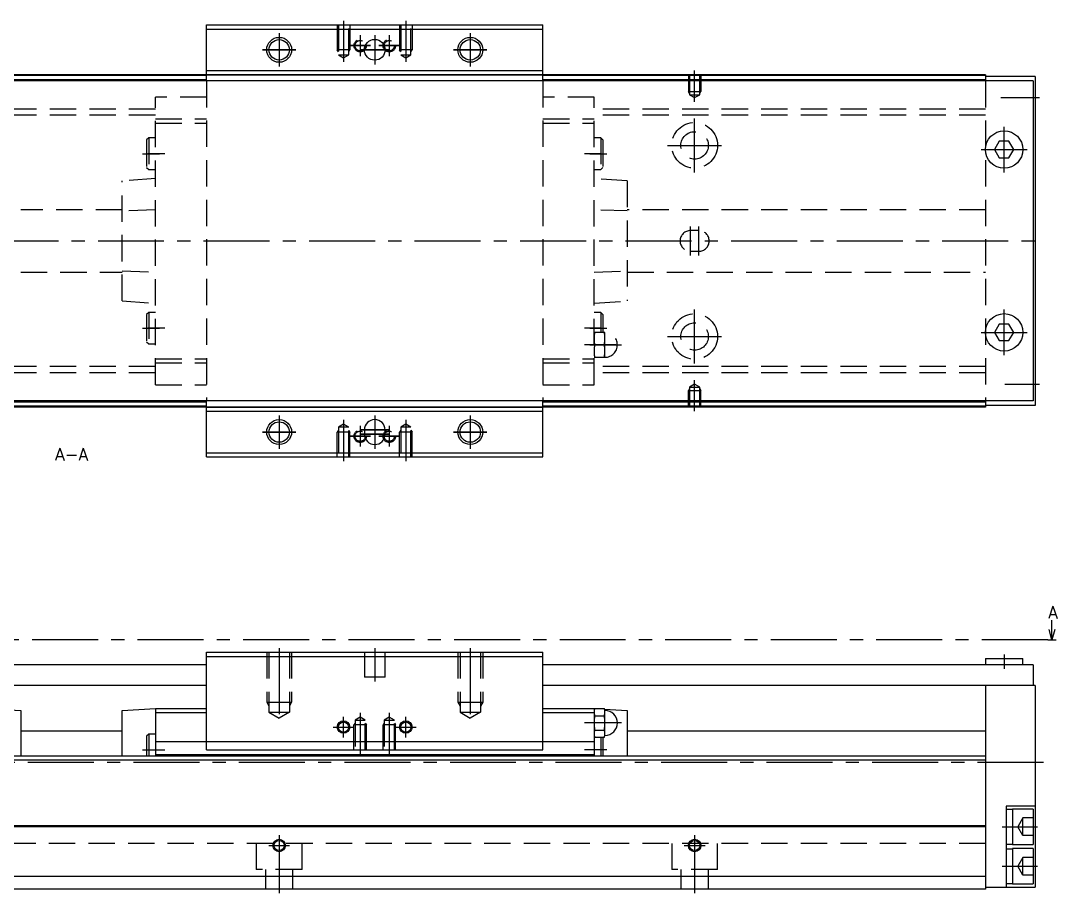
# Model space of a CAD drawing. Extents: x -2 to 836, y -8 to 354.
# Drawn here: x 586.5 to 836, y 9 to 219 of the extents above; entities that cross this region are included whole.
import ezdxf

# ---------------------------------------------------------------- set-up
doc = ezdxf.new("R2010")
doc.units = 0
doc.header["$LTSCALE"] = 0.5
doc.linetypes.add('CENTER', pattern=[50.8, 31.75, -6.35, 6.35, -6.35])
doc.linetypes.add('DASHED', pattern=[19.05, 12.7, -6.35])
for name, color, linetype in [('MSM_CENTER', 1, 'CENTER'), ('MSM_CONTINUOUS', 7, 'CONTINUOUS'), ('MSM_DASHED', 4, 'DASHED'), ('MSM_NARROW', 5, 'CONTINUOUS'), ('MSM_PART_NUMBER', 7, 'CONTINUOUS')]:
    doc.layers.add(name, color=color, linetype=linetype)
doc.styles.get("Standard").update_dxf_attribs({"font": 'txt.shx', "height": 3, "bigfont": 'bigfont.shx'})

msp = doc.modelspace()

# ---------------------------------------------------------------- linework, layer by layer
at = {"layer": 'MSM_CENTER'}
for p, q in [((664.17, 219), (664.17, 209.09)), ((679.17, 219), (679.17, 209.09)), ((648.67, 216), (648.67, 208)), ((668.17, 215.5), (668.17, 210.5)), ((671.67, 215.5), (671.67, 208.5)), ((675.17, 215.5), (675.17, 210.5)), ((694.67, 216), (694.67, 208)), ((670.67, 213), (665.67, 213)), ((665.67, 213), (670.67, 213)), ((677.67, 213), (672.67, 213)), ((672.67, 213), (677.67, 213)), ((652.67, 212), (644.67, 212)), ((644.67, 212), (652.67, 212)), ((675.17, 212), (668.17, 212)), ((668.17, 212), (675.17, 212)), ((698.67, 212), (690.67, 212)), ((690.67, 212), (698.67, 212)), ((748.67, 199.49), (748.67, 207)), ((822.34, 200.5), (831.67, 200.5)), ((748.67, 182.5), (748.67, 195.5)), ((823.17, 182.5), (823.17, 193.5)), ((742.17, 189), (755.17, 189)), ((817.67, 188), (828.67, 188)), ((615.77, 187), (619.87, 187)), ((621.17, 187), (617.07, 187)), ((726.27, 187), (722.17, 187)), ((723.47, 187), (727.57, 187)), ((747.67, 162.5), (747.67, 169.5)), ((749.67, 162.5), (749.67, 169.5)), ((325.67, 166), (832.67, 166)), ((748.67, 136.5), (748.67, 149.5)), ((823.17, 138.5), (823.17, 149.5)), ((615.77, 145), (619.87, 145)), ((621.17, 145), (617.07, 145)), ((726.27, 145), (722.17, 145)), ((723.47, 145), (727.57, 145)), ((742.17, 143), (755.17, 143)), ((817.67, 144), (828.67, 144)), ((729.77, 141), (722.17, 141)), ((723.47, 141), (731.07, 141)), ((748.67, 125), (748.67, 132.51)), ((823.34, 131.5), (831.67, 131.5)), ((648.67, 124), (648.67, 116)), ((664.17, 122.91), (664.17, 113)), ((671.67, 124), (671.67, 116)), ((679.17, 122.91), (679.17, 113)), ((694.67, 124), (694.67, 116)), ((652.67, 120), (644.67, 120)), ((644.67, 120), (652.67, 120)), ((668.17, 121.5), (668.17, 116.5)), ((675.17, 120.5), (668.17, 120.5)), ((668.17, 120.5), (675.17, 120.5)), ((675.17, 121.5), (675.17, 116.5)), ((698.67, 120), (690.67, 120)), ((690.67, 120), (698.67, 120)), ((670.67, 119), (665.67, 119)), ((665.67, 119), (670.67, 119)), ((675.17, 119.5), (668.17, 119.5)), ((668.17, 119.5), (675.17, 119.5)), ((677.67, 119), (672.67, 119)), ((672.67, 119), (677.67, 119)), ((833.67, 70), (320.67, 70)), ((648.67, 68), (648.67, 50.18)), ((671.67, 68), (671.67, 60)), ((694.67, 68), (694.67, 50.18)), ((823.17, 66.5), (823.17, 63)), ((668.17, 52.41), (668.17, 42.5)), ((675.17, 52.41), (675.17, 42.5)), ((664.17, 46.5), (664.17, 51.5)), ((679.17, 46.5), (679.17, 51.5)), ((731.07, 50), (722.17, 50)), ((661.67, 49), (666.67, 49)), ((676.67, 49), (681.67, 49)), ((615.77, 43.5), (621.17, 43.5)), ((727.57, 43.5), (722.17, 43.5)), ((832.67, 40.5), (325.67, 40.5)), ((822.67, 25), (831.17, 25)), ((648.67, 23), (648.67, 9)), ((748.67, 23), (748.67, 9)), ((646.17, 20.5), (651.17, 20.5)), ((746.17, 20.5), (751.17, 20.5)), ((822.67, 15.5), (831.17, 15.5))]:
    msp.add_line(p, q, dxfattribs=at)
at = {"layer": 'MSM_CONTINUOUS'}
for p, q in [((631.17, 204.5), (631.17, 218)), ((631.17, 218), (712.17, 218)), ((712.17, 204.5), (712.17, 218)), ((631.17, 217), (712.17, 217)), ((818.67, 206), (378.67, 206)), ((631.17, 205.8), (566.17, 205.8)), ((631.17, 204.8), (566.17, 204.8)), ((631.17, 207), (712.17, 207)), ((631.17, 206), (712.17, 206)), ((818.67, 205.8), (712.17, 205.8)), ((818.67, 204.8), (712.17, 204.8)), ((818.67, 206), (818.67, 204.5)), ((830.67, 205.6), (818.67, 205.6)), ((830.67, 205.6), (830.67, 126.4)), ((830.17, 204.5), (365.17, 204.5)), ((830.17, 204.5), (830.17, 127.5)), ((822.01, 190), (820.86, 188)), ((824.32, 190), (822.01, 190)), ((825.48, 188), (824.32, 190)), ((820.86, 188), (822.01, 186)), ((824.32, 186), (825.48, 188)), ((822.01, 186), (824.32, 186)), ((822.01, 146), (820.86, 144)), ((824.32, 146), (822.01, 146)), ((825.48, 144), (824.32, 146)), ((820.86, 144), (822.01, 142)), ((824.32, 142), (825.48, 144)), ((822.01, 142), (824.32, 142)), ((830.17, 127.5), (365.17, 127.5)), ((631.17, 114), (631.17, 127.5)), ((712.17, 114), (712.17, 127.5)), ((818.67, 127.5), (818.67, 126)), ((818.67, 126), (378.67, 126)), ((631.17, 127.2), (566.17, 127.2)), ((631.17, 126.2), (566.17, 126.2)), ((631.17, 126), (712.17, 126)), ((631.17, 125), (712.17, 125)), ((818.67, 127.2), (712.17, 127.2)), ((818.67, 126.2), (712.17, 126.2)), ((830.67, 126.4), (818.67, 126.4)), ((669.17, 120.5), (669.17, 119.5)), ((674.17, 119.5), (674.17, 120.5)), ((631.17, 115), (712.17, 115)), ((631.17, 114), (712.17, 114)), ((834.67, 70), (834, 72.5)), ((834.67, 70), (834.67, 74.73)), ((835.34, 72.5), (834.67, 70)), ((833.67, 70), (835.67, 70)), ((631.17, 67), (712.17, 67)), ((631.17, 43.5), (631.17, 67)), ((631.17, 66), (712.17, 66)), ((712.17, 43.5), (712.17, 67)), ((818.67, 65.5), (818.67, 64)), ((818.67, 65.5), (827.67, 65.5)), ((827.67, 64), (827.67, 65.5)), ((631.17, 64), (566.17, 64)), ((830.17, 64), (712.17, 64)), ((830.17, 64), (830.17, 59)), ((631.17, 59), (566.17, 59)), ((830.67, 59), (712.17, 59)), ((818.67, 59), (818.67, 10)), ((830.67, 59), (830.67, 10.5)), ((580.97, 53.34), (586.47, 53)), ((586.47, 53), (586.47, 42)), ((610.87, 53), (618.87, 53.5)), ((610.87, 42), (610.87, 53)), ((618.87, 53.5), (631.17, 53.5)), ((618.87, 53.5), (618.87, 42)), ((618.87, 52.5), (631.17, 52.5)), ((712.17, 53.5), (724.47, 53.5)), ((712.17, 52.5), (724.47, 52.5)), ((724.47, 53.5), (725.04, 53.46)), ((724.47, 53.5), (724.47, 42)), ((724.59, 53.46), (724.47, 53)), ((724.47, 52.41), (724.47, 52.6)), ((724.59, 53.46), (726.94, 53.46)), ((727.07, 53), (726.94, 53.46)), ((726.97, 53.34), (732.47, 53)), ((727.07, 47), (727.07, 53)), ((732.47, 53), (732.47, 42)), ((724.59, 51.73), (726.94, 51.73)), ((610.87, 48), (586.47, 48)), ((724.59, 48.27), (726.94, 48.27)), ((818.67, 48), (732.47, 48)), ((617.27, 47.3), (616.77, 46.8)), ((616.77, 46.8), (616.77, 42)), ((618.87, 47.3), (617.27, 47.3)), ((617.27, 47.3), (617.27, 42)), ((618.87, 45.5), (724.47, 45.5)), ((724.47, 47), (724.59, 46.54)), ((724.59, 46.54), (726.94, 46.54)), ((726.07, 46.54), (726.07, 42)), ((726.57, 46.54), (726.57, 42)), ((726.94, 46.54), (727.07, 47)), ((631.17, 43.5), (712.17, 43.5)), ((818.67, 42), (378.67, 42)), ((818.67, 41), (378.67, 41)), ((618.87, 42.4), (724.47, 42.4)), ((823.67, 30), (823.67, 10.5)), ((830.67, 30), (823.67, 30)), ((825.17, 29.15), (823.67, 29.15)), ((825.17, 29.25), (825.17, 20.75)), ((830.17, 29.25), (825.17, 29.25)), ((830.17, 29.25), (830.17, 20.75)), ((818.67, 25.2), (378.67, 25.2)), ((818.67, 25), (378.67, 25)), ((823.67, 20.85), (825.17, 20.85)), ((825.17, 20.75), (830.17, 20.75)), ((825.17, 19.65), (823.67, 19.65)), ((825.17, 19.75), (825.17, 11.25)), ((830.17, 19.75), (825.17, 19.75)), ((830.17, 19.75), (830.17, 11.25)), ((818.67, 13), (378.67, 13)), ((818.67, 10), (378.67, 10)), ((818.67, 10.5), (830.67, 10.5)), ((823.67, 11.35), (825.17, 11.35)), ((825.17, 11.25), (830.17, 11.25))]:
    msp.add_line(p, q, dxfattribs=at)
for centre, radius in [((648.67, 212), 2.46), ((671.67, 212), 2.5), ((694.67, 212), 2.46), ((823.17, 188), 4.5), ((823.17, 144), 4.5), ((648.67, 120), 2.46), ((694.67, 120), 2.46), ((664.17, 49), 1.23), ((679.17, 49), 1.23), ((648.67, 20.5), 1.23), ((748.67, 20.5), 1.23)]:
    msp.add_circle(centre, radius, dxfattribs=at)
for centre, radius, start, end in [((671.67, 120.5), 2.5, 0, 180), ((671.67, 119.5), 2.5, 180, 0), ((727.77, 52.57), 3.31, 164.2277, 179.4294), ((727.77, 52.63), 3.31, 180.5738, 195.7691), ((723.76, 52.56), 3.31, 0.5738, 15.7691), ((723.76, 52.63), 3.31, 344.2277, 359.4294), ((727.07, 50), 3, 270, 90), ((737.35, 49.95), 12.89, 172.0306, 179.7562), ((737.92, 50.1), 13.46, 180.407, 187.8062), ((714.17, 49.94), 12.89, 0.2452, 7.968), ((713.61, 50.1), 13.46, 352.1938, 359.593), ((727.77, 47.37), 3.31, 164.2277, 179.4294), ((723.76, 47.37), 3.31, 0.5738, 15.7691), ((727.77, 47.44), 3.31, 180.5738, 195.7691), ((723.76, 47.43), 3.31, 344.2277, 359.4294)]:
    msp.add_arc(centre, radius, start, end, dxfattribs=at)
at = {"layer": 'MSM_DASHED'}
for p, q in [((662.67, 218), (662.67, 212)), ((662.94, 218), (662.94, 210.8)), ((665.4, 210.8), (665.4, 218)), ((665.67, 218), (665.67, 212)), ((677.67, 218), (677.67, 212)), ((677.94, 218), (677.94, 210.8)), ((680.4, 210.8), (680.4, 218)), ((680.67, 218), (680.67, 212)), ((665.67, 212), (662.67, 212)), ((662.94, 211.53), (662.67, 212)), ((662.94, 210.8), (665.4, 210.8)), ((662.94, 210.8), (664.17, 210.09)), ((664.17, 210.09), (665.4, 210.8)), ((665.4, 211.53), (665.67, 212)), ((680.67, 212), (677.67, 212)), ((677.94, 211.53), (677.67, 212)), ((677.94, 210.8), (680.4, 210.8)), ((677.94, 210.8), (679.17, 210.09)), ((679.17, 210.09), (680.4, 210.8)), ((680.4, 211.53), (680.67, 212)), ((712.17, 206), (631.17, 206)), ((747.17, 206), (747.17, 202)), ((747.44, 206), (747.44, 201.2)), ((749.9, 201.2), (749.9, 206)), ((750.17, 206), (750.17, 202)), ((631.17, 204.5), (631.17, 127.5)), ((712.17, 204.5), (712.17, 127.5)), ((818.67, 204.5), (818.67, 127.5)), ((631.17, 200.6), (618.87, 200.6)), ((618.87, 131.4), (618.87, 200.6)), ((724.47, 200.6), (712.17, 200.6)), ((724.47, 131.4), (724.47, 200.6)), ((747.17, 202), (750.17, 202)), ((747.44, 201.53), (747.17, 202)), ((747.44, 201.2), (749.9, 201.2)), ((747.44, 201.2), (748.67, 200.49)), ((748.67, 200.49), (749.9, 201.2)), ((749.9, 201.53), (750.17, 202)), ((618.87, 197.75), (578.47, 197.75)), ((818.67, 197.75), (724.47, 197.75)), ((618.87, 196.25), (578.47, 196.25)), ((618.87, 195.35), (631.17, 195.35)), ((712.17, 195.35), (724.47, 195.35)), ((818.67, 196.25), (724.47, 196.25)), ((618.87, 194.35), (631.17, 194.35)), ((712.17, 194.35), (724.47, 194.35)), ((617.27, 190.8), (616.77, 190.3)), ((616.77, 190.3), (616.77, 183.7)), ((618.87, 190.8), (617.27, 190.8)), ((617.27, 190.8), (617.27, 183.2)), ((726.07, 190.8), (724.47, 190.8)), ((726.57, 190.3), (726.07, 190.8)), ((726.07, 190.8), (726.07, 183.2)), ((726.57, 190.3), (726.57, 183.7)), ((616.77, 183.7), (617.27, 183.2)), ((617.27, 183.2), (618.87, 183.2)), ((724.47, 183.2), (726.07, 183.2)), ((726.07, 183.2), (726.57, 183.7)), ((618.87, 181), (610.87, 180.44)), ((610.87, 151.56), (610.87, 180.44)), ((732.47, 180.44), (724.47, 181)), ((732.47, 180.44), (732.47, 151.56)), ((610.87, 173.5), (586.47, 173.5)), ((618.87, 173.48), (610.87, 173.23)), ((732.47, 173.23), (724.47, 173.48)), ((818.67, 173.5), (732.47, 173.5)), ((749.67, 168.5), (747.67, 168.5)), ((747.67, 163.5), (749.67, 163.5)), ((586.47, 158.5), (610.87, 158.5)), ((610.87, 158.77), (618.87, 158.52)), ((724.47, 158.52), (732.47, 158.77)), ((732.47, 158.5), (818.67, 158.5)), ((610.87, 151.56), (618.87, 151)), ((724.47, 151), (732.47, 151.56)), ((617.27, 148.8), (616.77, 148.3)), ((616.77, 148.3), (616.77, 141.7)), ((618.87, 148.8), (617.27, 148.8)), ((617.27, 148.8), (617.27, 141.2)), ((726.07, 148.8), (724.47, 148.8)), ((726.07, 148.8), (726.07, 144)), ((726.57, 148.3), (726.07, 148.8)), ((726.57, 148.3), (726.57, 144)), ((727.07, 144), (724.47, 144)), ((727.07, 138), (727.07, 144)), ((616.77, 141.7), (617.27, 141.2)), ((617.27, 141.2), (618.87, 141.2)), ((724.59, 141), (726.94, 141)), ((618.87, 137.65), (631.17, 137.65)), ((712.17, 137.65), (724.47, 137.65)), ((724.47, 138), (727.07, 138)), ((618.87, 135.75), (578.47, 135.75)), ((618.87, 136.65), (631.17, 136.65)), ((712.17, 136.65), (724.47, 136.65)), ((818.67, 135.75), (724.47, 135.75)), ((618.87, 134.25), (578.47, 134.25)), ((818.67, 134.25), (724.47, 134.25)), ((618.87, 131.4), (631.17, 131.4)), ((712.17, 131.4), (724.47, 131.4)), ((747.44, 130.47), (747.17, 130)), ((747.17, 130), (750.17, 130)), ((747.17, 126), (747.17, 130)), ((748.67, 131.51), (747.44, 130.8)), ((747.44, 130.8), (749.9, 130.8)), ((747.44, 130.8), (747.44, 126)), ((749.9, 130.8), (748.67, 131.51)), ((749.9, 126), (749.9, 130.8)), ((749.9, 130.47), (750.17, 130)), ((750.17, 126), (750.17, 130)), ((712.17, 126), (631.17, 126)), ((662.94, 120.47), (662.67, 120)), ((662.67, 114), (662.67, 120)), ((665.67, 120), (662.67, 120)), ((664.17, 121.91), (662.94, 121.2)), ((662.94, 121.2), (662.94, 114)), ((665.4, 121.2), (662.94, 121.2)), ((665.4, 121.2), (664.17, 121.91)), ((665.4, 114), (665.4, 121.2)), ((665.4, 120.47), (665.67, 120)), ((665.67, 114), (665.67, 120)), ((677.94, 120.47), (677.67, 120)), ((677.67, 114), (677.67, 120)), ((680.67, 120), (677.67, 120)), ((679.17, 121.91), (677.94, 121.2)), ((677.94, 121.2), (677.94, 114)), ((680.4, 121.2), (677.94, 121.2)), ((680.4, 121.2), (679.17, 121.91)), ((680.4, 114), (680.4, 121.2)), ((680.4, 120.47), (680.67, 120)), ((680.67, 114), (680.67, 120)), ((645.67, 67), (645.67, 55)), ((646.21, 67), (646.21, 52.6)), ((651.12, 67), (651.12, 52.6)), ((651.67, 67), (651.67, 55)), ((669.17, 67), (669.17, 61)), ((674.17, 61), (674.17, 67)), ((691.67, 67), (691.67, 55)), ((692.21, 67), (692.21, 52.6)), ((697.12, 67), (697.12, 52.6)), ((697.67, 67), (697.67, 55)), ((674.17, 61), (669.17, 61)), ((645.67, 55), (651.67, 55)), ((645.67, 55), (646.21, 54.06)), ((651.67, 55), (651.12, 54.06)), ((691.67, 55), (697.67, 55)), ((691.67, 55), (692.21, 54.06)), ((697.67, 55), (697.12, 54.06)), ((646.21, 52.6), (651.12, 52.6)), ((646.21, 52.6), (648.67, 51.18)), ((651.12, 52.6), (648.67, 51.18)), ((692.21, 52.6), (697.12, 52.6)), ((692.21, 52.6), (694.67, 51.18)), ((697.12, 52.6), (694.67, 51.18)), ((666.94, 49.97), (666.67, 49.5)), ((668.17, 51.41), (666.94, 50.7)), ((666.94, 50.7), (666.94, 43.5)), ((666.94, 50.7), (669.4, 50.7)), ((669.4, 50.7), (668.17, 51.41)), ((669.4, 43.5), (669.4, 50.7)), ((669.4, 49.97), (669.67, 49.5)), ((673.94, 49.97), (673.67, 49.5)), ((675.17, 51.41), (673.94, 50.7)), ((673.94, 50.7), (673.94, 43.5)), ((673.94, 50.7), (676.4, 50.7)), ((676.4, 50.7), (675.17, 51.41)), ((676.4, 43.5), (676.4, 50.7)), ((676.4, 49.97), (676.67, 49.5)), ((669.67, 49.5), (666.67, 49.5)), ((666.67, 43.5), (666.67, 49.5)), ((669.67, 43.5), (669.67, 49.5)), ((676.67, 49.5), (673.67, 49.5)), ((673.67, 43.5), (673.67, 49.5)), ((676.67, 43.5), (676.67, 49.5)), ((827.67, 27.12), (826.44, 25)), ((827.67, 22.88), (826.44, 25)), ((827.67, 22.88), (827.67, 27.12)), ((830.17, 27.12), (827.67, 27.12)), ((827.67, 25), (830.17, 25)), ((830.17, 22.88), (827.67, 22.88)), ((818.67, 21), (378.67, 21)), ((643.17, 21), (643.17, 14.7)), ((654.17, 14.7), (654.17, 21)), ((743.17, 21), (743.17, 14.7)), ((754.17, 14.7), (754.17, 21)), ((827.67, 17.62), (826.44, 15.5)), ((827.67, 13.38), (827.67, 17.62)), ((830.17, 17.62), (827.67, 17.62)), ((827.67, 13.38), (826.44, 15.5)), ((827.67, 15.5), (830.17, 15.5)), ((654.17, 14.7), (643.17, 14.7)), ((645.37, 14.7), (645.37, 10)), ((651.97, 10), (651.97, 14.7)), ((754.17, 14.7), (743.17, 14.7)), ((745.37, 14.7), (745.37, 10)), ((751.97, 10), (751.97, 14.7)), ((830.17, 13.38), (827.67, 13.38))]:
    msp.add_line(p, q, dxfattribs=at)
for centre, radius in [((668.17, 213), 1.5), ((668.17, 213), 1.23), ((675.17, 213), 1.5), ((675.17, 213), 1.23), ((748.67, 189), 5.5), ((748.67, 189), 3.3), ((748.67, 143), 5.5), ((748.67, 143), 3.3), ((668.17, 119), 1.5), ((668.17, 119), 1.23), ((675.17, 119), 1.5), ((675.17, 119), 1.23)]:
    msp.add_circle(centre, radius, dxfattribs=at)
for centre, radius, start, end in [((747.67, 166), 2.5, 90, 270), ((749.67, 166), 2.5, 270, 90), ((734.16, 142.45), 9.69, 170.8086, 179.713), ((734.16, 142.55), 9.7, 180.2886, 189.1898), ((717.37, 142.45), 9.7, 0.2886, 9.1898), ((717.37, 142.55), 9.69, 350.8086, 359.713), ((727.07, 141), 3, 270, 90), ((734.16, 139.45), 9.69, 170.8086, 179.713), ((717.37, 139.45), 9.7, 0.2886, 9.1898), ((734.16, 139.55), 9.7, 180.2886, 189.1898), ((717.37, 139.55), 9.69, 350.8086, 359.713)]:
    msp.add_arc(centre, radius, start, end, dxfattribs=at)
at = {"layer": 'MSM_NARROW'}
for centre, radius in [((648.67, 212), 3), ((694.67, 212), 3), ((648.67, 120), 3), ((694.67, 120), 3), ((664.17, 49), 1.5), ((679.17, 49), 1.5), ((648.67, 20.5), 1.5), ((748.67, 20.5), 1.5)]:
    msp.add_circle(centre, radius, dxfattribs=at)

# ---------------------------------------------------------------- texts
at = {"layer": 'MSM_PART_NUMBER'}
for s, p in [('A-A', (594.71, 113.12)), ('A', (833.77, 75.1))]:
    msp.add_text(s, height=3, dxfattribs=at).set_placement(p)

doc.saveas('drawing.dxf')
